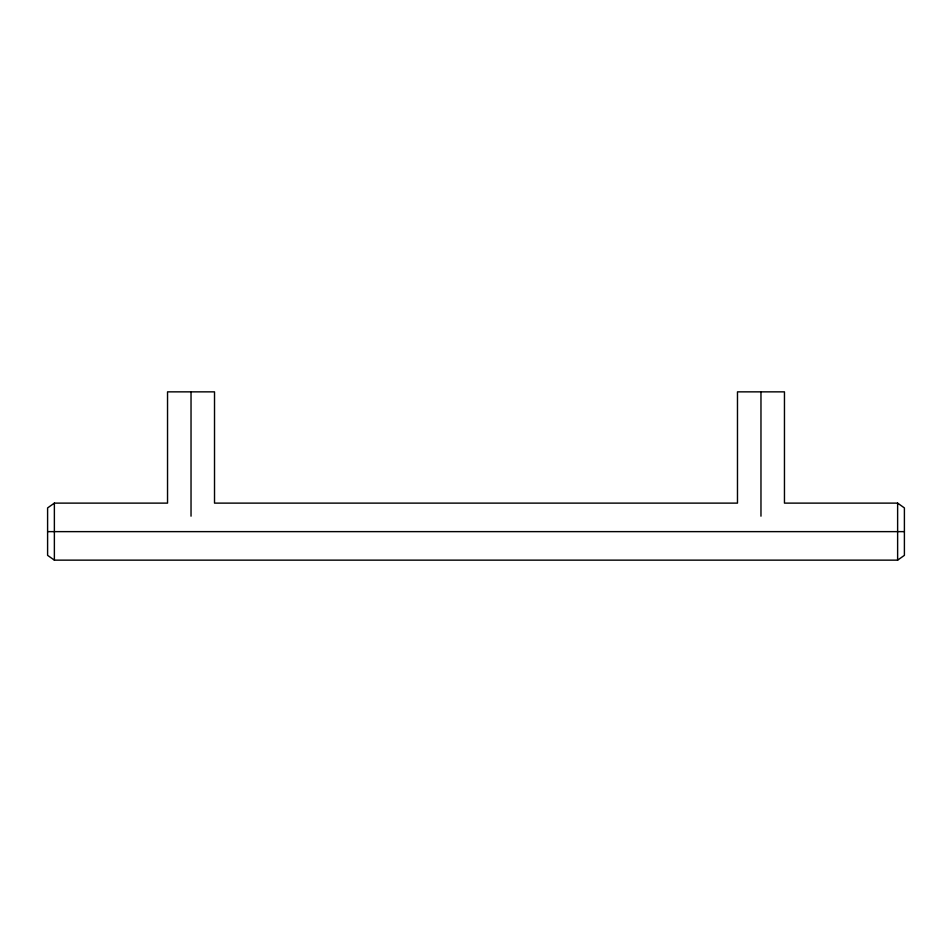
<?xml version="1.0" encoding="UTF-8"?>
<svg xmlns="http://www.w3.org/2000/svg" width="952" height="952" viewBox="0 0 952 952"><rect width="100%" height="100%" fill="white"/><g stroke="black" fill="none" stroke-linecap="round" stroke-linejoin="round"><path stroke-width="1.43" d="M54.371 503.12L47.6 507.916L47.6 555.349L54.371 560.145L897.629 560.145L904.4 555.349L904.4 507.916L897.629 503.12L784.46 503.12L784.46 391.855L737.479 391.855L737.479 503.12L214.521 503.12L214.521 391.855L167.54 391.855L167.54 503.12L54.371 503.12L54.371 560.145M47.6 531.632L904.4 531.632M897.629 503.12L897.629 560.145M760.969 391.855L760.969 516.174M191.031 391.855L191.031 516.174"/></g></svg>
